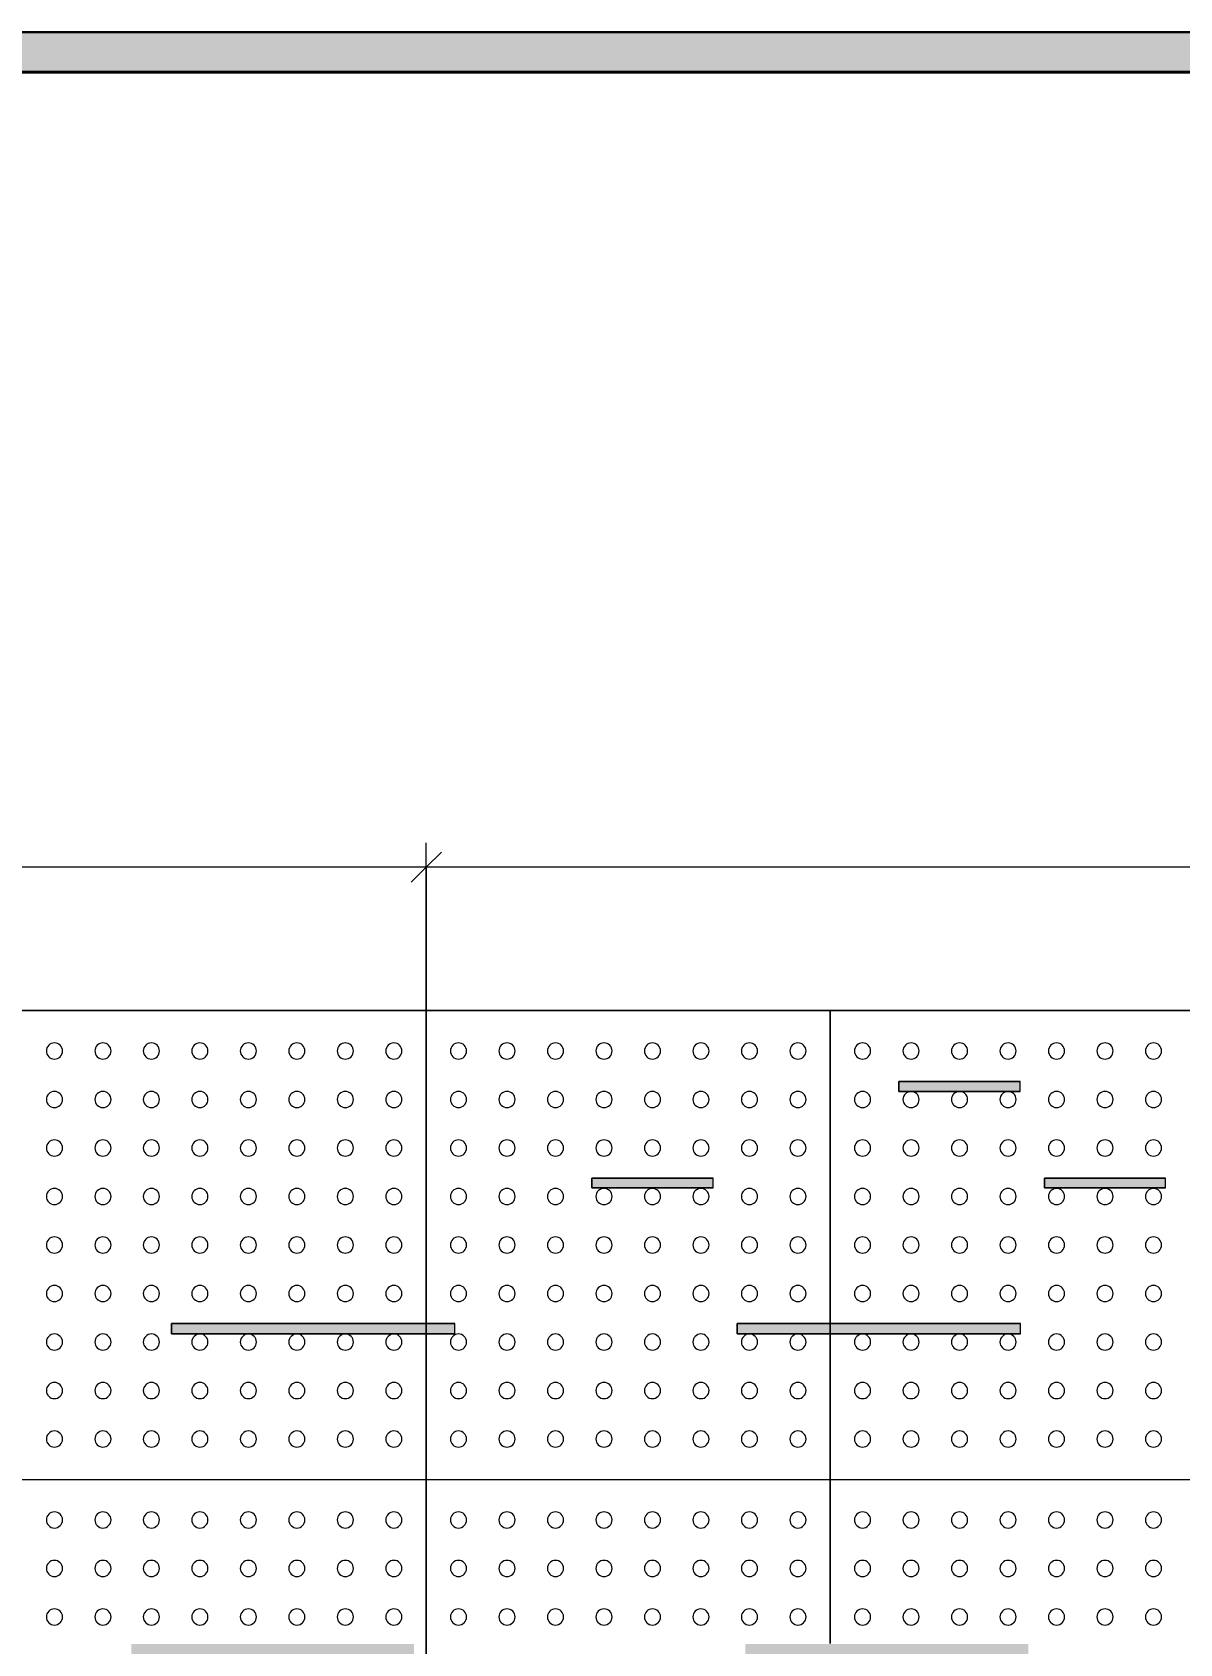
# Model space of a CAD drawing. Header units: millimetres. Extents: x 855 to 103073, y -1987 to 27400.
# Drawn here: x 72516 to 73936, y 1457 to 3450 of the extents above; entities that cross this region are included whole.
import ezdxf

# ---------------------------------------------------------------- set-up
doc = ezdxf.new("R2010")
doc.units = ezdxf.units.MM
doc.layers.add('A-ANNO-DIMS', color=7, linetype='Continuous', lineweight=9)
doc.layers.add('A-ANNO-DIMS-25', color=7, linetype='Continuous', lineweight=9)
for name, color, linetype, lineweight, true_color in [('A-CLNG-1', 7, 'Continuous', 9, 0x787878), ('A-CLNG-FNSH-1', 7, 'Continuous', 30, 0x3c3c3c), ('I-FURN-3', 7, 'Continuous', 9, 0xacacac), ('I-FURN-5', 7, 'Continuous', 9, 0x949494), ('I-FURN-7', 7, 'Continuous', 9, 0x9e9e9e), ('I-FURN-9', 7, 'Continuous', 9, 0xc0c0c0)]:
    doc.layers.add(name, color=color, linetype=linetype, lineweight=lineweight, true_color=true_color)
doc.layers.add('I-FURN-4', color=7, linetype='Continuous', lineweight=9, true_color=0x7f7f7f, transparency=0.7)
doc.styles.add('ISOCPEUR_2', font='isocpeur.ttf', dxfattribs={"width": 0.9, "height": 50})
doc.dimstyles.new('ISO-2_0_0_9К_Средний_округл2', dxfattribs={"dimscale": 304.8, "dimtxt": 49.799059, "dimasz": 0.123031, "dimexe": 0.098425, "dimexo": 0, "dimgap": 0, "dimtad": 1, "dimdec": 0, "dimrnd": 10, "dimzin": 0, "dimdsep": 46, "dimtxsty": 'ISOCPEUR_2', "dimblk1": 'OBLIQUE', "dimblk2": 'OBLIQUE', "dimsah": 1, "dimcen": 0.09, "dimdle": 0.098425, "dimazin": 0, "dimtfac": 1, "dimtdec": 4, "dimtix": 1, "dimtmove": 0, "dimatfit": 3, "dimfxl": 1, "dimtvp": 1, "dimtolj": 1, "dimtzin": 0, "dimarcsym": 2})

# ---------------------------------------------------------------- blocks, each defined once
blk = doc.blocks.new('Бизиборд лего - бизиборд 1_21б-32328682-Развертка 1_02-5')
at = {"layer": 'I-FURN-4'}
h = blk.add_hatch(color=256, dxfattribs=at)
h.paths.add_polyline_path([(-9512.1, 1260.4), (-9447.5, 1260.4), (-9447.5, 1275.9), (-9597.5, 1275.9), (-9597.5, 1260.4), (-9515.4, 1260.4)])
h.paths.add_polyline_path([(-9579.8, 1442.2), (-9497.5, 1442.2), (-9497.5, 1456.7), (-9742.5, 1456.7), (-9742.5, 1442.2), (-9579.8, 1442.2)])
h.paths.add_polyline_path([(-9579.9, 1840.3), (-9507.1, 1840.3), (-9507.1, 1852.8), (-9742.5, 1852.8), (-9742.5, 1840.3), (-9580.4, 1840.3)])
h.paths.add_polyline_path([(-9407.6, 2020.6), (-9327.5, 2020.6), (-9327.5, 2032.8), (-9477.5, 2032.8), (-9477.5, 2020.6), (-9409.6, 2020.6)])
h.paths.add_polyline_path([(-9577.4, 2140), (-9507.5, 2140), (-9507.5, 2152.2), (-9657.5, 2152.2), (-9657.5, 2140), (-9577.5, 2140)])
h = blk.add_hatch(color=256, dxfattribs=at)
h.paths.add_polyline_path([(-9761.7, 981.1), (-9757.5, 981.1), (-9757.5, 996.5), (-10107.5, 996.5), (-10107.5, 981.1), (-9763.4, 981.1)])
h.paths.add_polyline_path([(-10075.4, 1260.4), (-10007.5, 1260.4), (-10007.5, 1275.9), (-10157.5, 1275.9), (-10157.5, 1260.4), (-10075.6, 1260.4)])
h.paths.add_polyline_path([(-9777.5, 1442.2), (-9742.5, 1442.2), (-9742.5, 1456.7), (-9847.5, 1456.7), (-9847.5, 1442.2), (-9777.7, 1442.2)])
h.paths.add_polyline_path([(-9775.6, 1840.3), (-9742.5, 1840.3), (-9742.5, 1852.8), (-9857.5, 1852.8), (-9857.5, 1840.3), (-9777.5, 1840.3)])
h.paths.add_polyline_path([(-10208.2, 1840.3), (-10207.1, 1840.3), (-10207.1, 1852.8), (-10242.5, 1852.8), (-10242.5, 1840.3), (-10209.4, 1840.3)])
h.paths.add_polyline_path([(-9897.6, 2020.6), (-9887.5, 2020.6), (-9887.5, 2032.9), (-10037.5, 2032.9), (-10037.5, 2020.6), (-9899.9, 2020.6)])
h = blk.add_hatch(color=256, dxfattribs=at)
h.paths.add_polyline_path([(-10711.3, 860.2), (-10567.5, 860.2), (-10567.5, 877.8), (-10717.5, 877.8), (-10717.5, 860.2), (-10711.6, 860.2)])
h.paths.add_polyline_path([(-10697.6, 1260.4), (-10567.5, 1260.4), (-10567.5, 1275.9), (-10717.5, 1275.9), (-10717.5, 1260.4), (-10699.9, 1260.4)])
h.paths.add_polyline_path([(-10274.1, 1442.2), (-10257.5, 1442.2), (-10257.5, 1456.7), (-10607.5, 1456.7), (-10607.5, 1442.2), (-10275.4, 1442.2)])
h.paths.add_polyline_path([(-10242.5, 1840.3), (-10242.5, 1852.8), (-10557.5, 1852.8), (-10557.5, 1840.3), (-10256.3, 1840.3)])
at = {"layer": 'I-FURN-3'}
for p, q in [((-10242.5, 2240), (-10742.5, 2240)), ((-9742.5, 2240), (-10242.5, 2240)), ((-9242.5, 2240), (-9742.5, 2240)), ((-9507.5, 2152.2), (-9657.5, 2152.2)), ((-9657.5, 2152.2), (-9657.5, 2140)), ((-9657.5, 2140), (-9507.5, 2140)), ((-9507.5, 2140), (-9507.5, 2152.2)), ((-9887.5, 2032.9), (-10037.5, 2032.9)), ((-10037.5, 2032.9), (-10037.5, 2020.6)), ((-10037.5, 2020.6), (-9887.5, 2020.6)), ((-9887.5, 2020.6), (-9887.5, 2032.9)), ((-9327.5, 2032.8), (-9477.5, 2032.8)), ((-9477.5, 2032.8), (-9477.5, 2020.6)), ((-9477.5, 2020.6), (-9327.5, 2020.6)), ((-9327.5, 2020.6), (-9327.5, 2032.8)), ((-10207.1, 1852.8), (-10557.5, 1852.8)), ((-10557.5, 1852.8), (-10557.5, 1840.3)), ((-10557.5, 1840.3), (-10207.1, 1840.3)), ((-10242.5, 1840.3), (-10242.5, 1852.8)), ((-10242.5, 1840.3), (-10242.5, 1852.8)), ((-10207.1, 1840.3), (-10207.1, 1852.8)), ((-9507.1, 1852.8), (-9857.5, 1852.8)), ((-9857.5, 1852.8), (-9857.5, 1840.3)), ((-9857.5, 1840.3), (-9507.1, 1840.3)), ((-9742.5, 1840.3), (-9742.5, 1852.8)), ((-9742.5, 1840.3), (-9742.5, 1852.8)), ((-9507.1, 1840.3), (-9507.1, 1852.8)), ((-10772.5, 1660), (-10712.5, 1660)), ((-10712.2, 1660), (-10272.8, 1660)), ((-10272.5, 1660), (-10212.5, 1660)), ((-10212.2, 1660), (-9772.8, 1660)), ((-9772.5, 1660), (-9712.5, 1660)), ((-9712.2, 1660), (-9273.8, 1660))]:
    blk.add_line(p, q, dxfattribs=at)
for centre, start, end in [((-10702.5, 2190), 0, 180), ((-10642.5, 2190), 0, 180), ((-10582.5, 2190), 0, 180), ((-10522.5, 2190), 0, 180), ((-10462.5, 2190), 0, 180), ((-10402.5, 2190), 0, 180), ((-10342.5, 2190), 0, 180), ((-10282.5, 2190), 0, 180), ((-10202.5, 2190), 360, 180), ((-10142.5, 2190), 360, 180), ((-10082.5, 2190), 0, 180), ((-10022.5, 2190), 0, 180), ((-9962.5, 2190), 360, 180), ((-9902.5, 2190), 0, 180), ((-9842.5, 2190), 0, 180), ((-9782.5, 2190), 360, 180), ((-9702.5, 2190), 0, 180), ((-9642.5, 2190), 0, 180), ((-9582.5, 2190), 0, 180), ((-9522.5, 2190), 0, 180), ((-9462.5, 2190), 0, 180), ((-9402.5, 2190), 0, 180), ((-9342.5, 2190), 0, 180), ((-10702.5, 2190), 180, 0), ((-10642.5, 2190), 180, 0), ((-10582.5, 2190), 180, 0), ((-10522.5, 2190), 180, 0), ((-10462.5, 2190), 180, 0), ((-10402.5, 2190), 180, 0), ((-10342.5, 2190), 180, 0), ((-10282.5, 2190), 180, 0), ((-10202.5, 2190), 180, 360), ((-10142.5, 2190), 180, 360), ((-10082.5, 2190), 180, 0), ((-10022.5, 2190), 180, 0), ((-9962.5, 2190), 180, 360), ((-9902.5, 2190), 180, 0), ((-9842.5, 2190), 180, 0), ((-9782.5, 2190), 180, 0), ((-9702.5, 2190), 180, 0), ((-9642.5, 2190), 180, 0), ((-9582.5, 2190), 180, 0), ((-9522.5, 2190), 180, 0), ((-9462.5, 2190), 180, 0), ((-9402.5, 2190), 180, 0), ((-9342.5, 2190), 180, 0), ((-10702.5, 2130), 0, 180), ((-10642.5, 2130), 0, 180), ((-10582.5, 2130), 0, 180), ((-10522.5, 2130), 0, 180), ((-10462.5, 2130), 0, 180), ((-10402.5, 2130), 0, 180), ((-10342.5, 2130), 0, 180), ((-10282.5, 2130), 360, 180), ((-10202.5, 2130), 360, 180), ((-10142.5, 2130), 0, 180), ((-10082.5, 2130), 0, 180), ((-10022.5, 2130), 0, 180), ((-9962.5, 2130), 0, 180), ((-9902.5, 2130), 360, 180), ((-9842.5, 2130), 360, 180), ((-9782.5, 2130), 360, 180), ((-9702.5, 2130), 0, 180), ((-9642.5, 2130), 0, 180), ((-9582.5, 2130), 0, 180), ((-9522.5, 2130), 360, 180), ((-9462.5, 2130), 0, 180), ((-9402.5, 2130), 0, 180), ((-9342.5, 2130), 0, 180), ((-10702.5, 2130), 180, 0), ((-10642.5, 2130), 180, 360), ((-10582.5, 2130), 180, 0), ((-10522.5, 2130), 180, 0), ((-10462.5, 2130), 180, 0), ((-10402.5, 2130), 180, 0), ((-10342.5, 2130), 180, 0), ((-10282.5, 2130), 180, 0), ((-10202.5, 2130), 180, 360), ((-10142.5, 2130), 180, 0), ((-10082.5, 2130), 180, 0), ((-10022.5, 2130), 180, 0), ((-9962.5, 2130), 180, 0), ((-9902.5, 2130), 180, 360), ((-9842.5, 2130), 180, 360), ((-9782.5, 2130), 180, 0), ((-9702.5, 2130), 180, 0), ((-9642.5, 2130), 180, 0), ((-9582.5, 2130), 180, 0), ((-9522.5, 2130), 180, 0), ((-9462.5, 2130), 180, 0), ((-9402.5, 2130), 180, 0), ((-9342.5, 2130), 180, 0), ((-10702.5, 2070), 0, 180), ((-10642.5, 2070), 0, 180), ((-10582.5, 2070), 0, 180), ((-10522.5, 2070), 0, 180), ((-10462.5, 2070), 0, 180), ((-10402.5, 2070), 0, 180), ((-10342.5, 2070), 0, 180), ((-10282.5, 2070), 0, 180), ((-10202.5, 2070), 0, 180), ((-10142.5, 2070), 0, 180), ((-10082.5, 2070), 0, 180), ((-10022.5, 2070), 0, 180), ((-9962.5, 2070), 0, 180), ((-9902.5, 2070), 0, 180), ((-9842.5, 2070), 0, 180), ((-9782.5, 2070), 360, 180), ((-9702.5, 2070), 0, 180), ((-9642.5, 2070), 0, 180), ((-9582.5, 2070), 0, 180), ((-9522.5, 2070), 0, 180), ((-9462.5, 2070), 0, 180), ((-9402.5, 2070), 0, 180), ((-9342.5, 2070), 0, 180), ((-10702.5, 2070), 180, 0), ((-10642.5, 2070), 180, 0), ((-10582.5, 2070), 180, 0), ((-10522.5, 2070), 180, 0), ((-10462.5, 2070), 180, 0), ((-10402.5, 2070), 180, 0), ((-10342.5, 2070), 180, 0), ((-10282.5, 2070), 180, 0), ((-10202.5, 2070), 180, 0), ((-10142.5, 2070), 180, 0), ((-10082.5, 2070), 180, 0), ((-10022.5, 2070), 180, 0), ((-9962.5, 2070), 180, 0), ((-9902.5, 2070), 180, 0), ((-9842.5, 2070), 180, 0), ((-9782.5, 2070), 180, 360), ((-9702.5, 2070), 180, 0), ((-9642.5, 2070), 180, 0), ((-9582.5, 2070), 180, 0), ((-9522.5, 2070), 180, 0), ((-9462.5, 2070), 180, 0), ((-9402.5, 2070), 180, 0), ((-9342.5, 2070), 180, 0), ((-10702.5, 2010), 0, 180), ((-10642.5, 2010), 0, 180), ((-10582.5, 2010), 0, 180), ((-10522.5, 2010), 0, 180), ((-10462.5, 2010), 0, 180), ((-10402.5, 2010), 0, 180), ((-10342.5, 2010), 0, 180), ((-10282.5, 2010), 0, 180), ((-10202.5, 2010), 360, 180), ((-10142.5, 2010), 0, 180), ((-10082.5, 2010), 360, 180), ((-10022.5, 2010), 0, 180), ((-9962.5, 2010), 0, 180), ((-9902.5, 2010), 360, 180), ((-9842.5, 2010), 0, 180), ((-9782.5, 2010), 0, 180), ((-9702.5, 2010), 0, 180), ((-9642.5, 2010), 0, 180), ((-9582.5, 2010), 0, 180), ((-9522.5, 2010), 0, 180), ((-9462.5, 2010), 0, 180), ((-9402.5, 2010), 0, 180), ((-9342.5, 2010), 0, 180), ((-10702.5, 2010), 180, 0), ((-10642.5, 2010), 180, 0), ((-10582.5, 2010), 180, 0), ((-10522.5, 2010), 180, 0), ((-10462.5, 2010), 180, 0), ((-10402.5, 2010), 180, 0), ((-10342.5, 2010), 180, 0), ((-10282.5, 2010), 180, 0), ((-10202.5, 2010), 180, 360), ((-10142.5, 2010), 180, 0), ((-10082.5, 2010), 180, 360), ((-10022.5, 2010), 180, 0), ((-9962.5, 2010), 180, 0), ((-9902.5, 2010), 180, 360), ((-9842.5, 2010), 180, 0), ((-9782.5, 2010), 180, 0), ((-9702.5, 2010), 180, 0), ((-9642.5, 2010), 180, 0), ((-9582.5, 2010), 180, 0), ((-9522.5, 2010), 180, 0), ((-9462.5, 2010), 180, 0), ((-9402.5, 2010), 180, 0), ((-9342.5, 2010), 180, 0), ((-10702.5, 1950), 0, 180), ((-10642.5, 1950), 0, 180), ((-10582.5, 1950), 0, 180), ((-10522.5, 1950), 0, 180), ((-10462.5, 1950), 0, 180), ((-10402.5, 1950), 0, 180), ((-10342.5, 1950), 0, 180), ((-10282.5, 1950), 0, 180), ((-10202.5, 1950), 360, 180), ((-10142.5, 1950), 360, 180), ((-10082.5, 1950), 0, 180), ((-10022.5, 1950), 360, 180), ((-9962.5, 1950), 0, 180), ((-9902.5, 1950), 0, 180), ((-9842.5, 1950), 360, 180), ((-9782.5, 1950), 0, 180), ((-9702.5, 1950), 0, 180), ((-9642.5, 1950), 0, 180), ((-9582.5, 1950), 0, 180), ((-9522.5, 1950), 0, 180), ((-9462.5, 1950), 0, 180), ((-9402.5, 1950), 0, 180), ((-9342.5, 1950), 0, 180), ((-10702.5, 1950), 180, 0), ((-10642.5, 1950), 180, 0), ((-10582.5, 1950), 180, 0), ((-10522.5, 1950), 180, 0), ((-10462.5, 1950), 180, 0), ((-10402.5, 1950), 180, 0), ((-10342.5, 1950), 180, 0), ((-10282.5, 1950), 180, 0), ((-10202.5, 1950), 180, 360), ((-10142.5, 1950), 180, 360), ((-10082.5, 1950), 180, 0), ((-10022.5, 1950), 180, 360), ((-9962.5, 1950), 180, 0), ((-9902.5, 1950), 180, 0), ((-9842.5, 1950), 180, 0), ((-9782.5, 1950), 180, 0), ((-9702.5, 1950), 180, 0), ((-9642.5, 1950), 180, 0), ((-9582.5, 1950), 180, 0), ((-9522.5, 1950), 180, 0), ((-9462.5, 1950), 180, 0), ((-9402.5, 1950), 180, 0), ((-9342.5, 1950), 180, 0), ((-10702.5, 1890), 0, 180), ((-10642.5, 1890), 0, 180), ((-10582.5, 1890), 0, 180), ((-10522.5, 1890), 0, 180), ((-10462.5, 1890), 0, 180), ((-10402.5, 1890), 0, 180), ((-10342.5, 1890), 0, 180), ((-10282.5, 1890), 0, 180), ((-10202.5, 1890), 0, 180), ((-10142.5, 1890), 360, 180), ((-10082.5, 1890), 360, 180), ((-10022.5, 1890), 360, 180), ((-9962.5, 1890), 360, 180), ((-9902.5, 1890), 360, 180), ((-9842.5, 1890), 360, 180), ((-9782.5, 1890), 360, 180), ((-9702.5, 1890), 0, 180), ((-9642.5, 1890), 0, 180), ((-9582.5, 1890), 0, 180), ((-9522.5, 1890), 0, 180), ((-9462.5, 1890), 0, 180), ((-9402.5, 1890), 0, 180), ((-9342.5, 1890), 0, 180), ((-10702.5, 1890), 180, 0), ((-10642.5, 1890), 180, 0), ((-10582.5, 1890), 180, 0), ((-10522.5, 1890), 180, 0), ((-10462.5, 1890), 180, 0), ((-10402.5, 1890), 180, 0), ((-10342.5, 1890), 180, 0), ((-10282.5, 1890), 180, 0), ((-10202.5, 1890), 180, 0), ((-10142.5, 1890), 180, 360), ((-10082.5, 1890), 180, 360), ((-10022.5, 1890), 180, 0), ((-9962.5, 1890), 180, 360), ((-9902.5, 1890), 180, 360), ((-9842.5, 1890), 180, 0), ((-9782.5, 1890), 180, 360), ((-9702.5, 1890), 180, 0), ((-9642.5, 1890), 180, 0), ((-9582.5, 1890), 180, 0), ((-9522.5, 1890), 180, 0), ((-9462.5, 1890), 180, 0), ((-9402.5, 1890), 180, 0), ((-9342.5, 1890), 180, 0), ((-10702.5, 1830), 0, 180), ((-10642.5, 1830), 0, 180), ((-10582.5, 1830), 0, 180), ((-10522.5, 1830), 0, 180), ((-10462.5, 1830), 0, 180), ((-10402.5, 1830), 0, 180), ((-10342.5, 1830), 0, 180), ((-10282.5, 1830), 0, 180), ((-10202.5, 1830), 0, 180), ((-10142.5, 1830), 0, 180), ((-10082.5, 1830), 360, 180), ((-10022.5, 1830), 360, 180), ((-9962.5, 1830), 360, 180), ((-9902.5, 1830), 360, 180), ((-9842.5, 1830), 0, 180), ((-9782.5, 1830), 360, 180), ((-9702.5, 1830), 0, 180), ((-9642.5, 1830), 0, 180), ((-9582.5, 1830), 0, 180), ((-9522.5, 1830), 0, 180), ((-9462.5, 1830), 0, 180), ((-9402.5, 1830), 0, 180), ((-9342.5, 1830), 0, 180), ((-10702.5, 1830), 180, 0), ((-10642.5, 1830), 180, 0), ((-10582.5, 1830), 180, 0), ((-10522.5, 1830), 180, 0), ((-10462.5, 1830), 180, 0), ((-10402.5, 1830), 180, 0), ((-10342.5, 1830), 180, 0), ((-10282.5, 1830), 180, 0), ((-10202.5, 1830), 180, 0), ((-10142.5, 1830), 180, 0), ((-10082.5, 1830), 180, 360), ((-10022.5, 1830), 180, 0), ((-9962.5, 1830), 180, 360), ((-9902.5, 1830), 180, 360), ((-9842.5, 1830), 180, 0), ((-9782.5, 1830), 180, 360), ((-9702.5, 1830), 180, 0), ((-9642.5, 1830), 180, 0), ((-9582.5, 1830), 180, 0), ((-9522.5, 1830), 180, 0), ((-9462.5, 1830), 180, 0), ((-9402.5, 1830), 180, 0), ((-9342.5, 1830), 180, 0), ((-10702.5, 1770), 0, 180), ((-10642.5, 1770), 0, 180), ((-10582.5, 1770), 0, 180), ((-10522.5, 1770), 0, 180), ((-10462.5, 1770), 0, 180), ((-10402.5, 1770), 0, 180), ((-10342.5, 1770), 0, 180), ((-10282.5, 1770), 0, 180), ((-10202.5, 1770), 360, 180), ((-10142.5, 1770), 0, 180), ((-10082.5, 1770), 0, 180), ((-10022.5, 1770), 360, 180), ((-9962.5, 1770), 360, 180), ((-9902.5, 1770), 360, 180), ((-9842.5, 1770), 0, 180), ((-9782.5, 1770), 0, 180), ((-9702.5, 1770), 0, 180), ((-9642.5, 1770), 0, 180), ((-9582.5, 1770), 0, 180), ((-9522.5, 1770), 0, 180), ((-9462.5, 1770), 0, 180), ((-9402.5, 1770), 0, 180), ((-9342.5, 1770), 0, 180), ((-10702.5, 1770), 180, 0), ((-10642.5, 1770), 180, 0), ((-10582.5, 1770), 180, 0), ((-10522.5, 1770), 180, 0), ((-10462.5, 1770), 180, 0), ((-10402.5, 1770), 180, 0), ((-10342.5, 1770), 180, 0), ((-10282.5, 1770), 180, 0), ((-10202.5, 1770), 180, 0), ((-10142.5, 1770), 180, 0), ((-10082.5, 1770), 180, 0), ((-10022.5, 1770), 180, 360), ((-9962.5, 1770), 180, 360), ((-9902.5, 1770), 180, 360), ((-9842.5, 1770), 180, 0), ((-9782.5, 1770), 180, 0), ((-9702.5, 1770), 180, 0), ((-9642.5, 1770), 180, 0), ((-9582.5, 1770), 180, 0), ((-9522.5, 1770), 180, 0), ((-9462.5, 1770), 180, 0), ((-9402.5, 1770), 180, 0), ((-9342.5, 1770), 180, 0), ((-10702.5, 1710), 0, 180), ((-10642.5, 1710), 0, 180), ((-10582.5, 1710), 0, 180), ((-10522.5, 1710), 0, 180), ((-10462.5, 1710), 0, 180), ((-10402.5, 1710), 0, 180), ((-10342.5, 1710), 0, 180), ((-10282.5, 1710), 0, 180), ((-10202.5, 1710), 0, 180), ((-10142.5, 1710), 0, 180), ((-10082.5, 1710), 0, 180), ((-10022.5, 1710), 0, 180), ((-9962.5, 1710), 0, 180), ((-9902.5, 1710), 0, 180), ((-9842.5, 1710), 0, 180), ((-9782.5, 1710), 0, 180), ((-9702.5, 1710), 0, 180), ((-9642.5, 1710), 0, 180), ((-9582.5, 1710), 0, 180), ((-9522.5, 1710), 0, 180), ((-9462.5, 1710), 0, 180), ((-9402.5, 1710), 0, 180), ((-9342.5, 1710), 0, 180), ((-10702.5, 1710), 180, 0), ((-10642.5, 1710), 180, 0), ((-10582.5, 1710), 180, 0), ((-10522.5, 1710), 180, 0), ((-10462.5, 1710), 180, 0), ((-10402.5, 1710), 180, 0), ((-10342.5, 1710), 180, 0), ((-10282.5, 1710), 180, 0), ((-10202.5, 1710), 180, 0), ((-10142.5, 1710), 180, 0), ((-10082.5, 1710), 180, 0), ((-10022.5, 1710), 180, 0), ((-9962.5, 1710), 180, 0), ((-9902.5, 1710), 180, 0), ((-9842.5, 1710), 180, 0), ((-9782.5, 1710), 180, 0), ((-9702.5, 1710), 180, 0), ((-9642.5, 1710), 180, 0), ((-9582.5, 1710), 180, 0), ((-9522.5, 1710), 180, 0), ((-9462.5, 1710), 180, 0), ((-9402.5, 1710), 180, 0), ((-9342.5, 1710), 180, 0), ((-10702.5, 1610), 0, 180), ((-10642.5, 1610), 0, 180), ((-10582.5, 1610), 0, 180), ((-10522.5, 1610), 0, 180), ((-10462.5, 1610), 0, 180), ((-10402.5, 1610), 0, 180), ((-10342.5, 1610), 0, 180), ((-10282.5, 1610), 0, 180), ((-10202.5, 1610), 0, 180), ((-10142.5, 1610), 0, 180), ((-10082.5, 1610), 0, 180), ((-10022.5, 1610), 0, 180), ((-9962.5, 1610), 0, 180), ((-9902.5, 1610), 0, 180), ((-9842.5, 1610), 0, 180), ((-9782.5, 1610), 0, 180), ((-9702.5, 1610), 0, 180), ((-9642.5, 1610), 0, 180), ((-9582.5, 1610), 0, 180), ((-9522.5, 1610), 0, 180), ((-9462.5, 1610), 0, 180), ((-9402.5, 1610), 0, 180), ((-9342.5, 1610), 0, 180), ((-10702.5, 1610), 180, 0), ((-10642.5, 1610), 180, 0), ((-10582.5, 1610), 180, 0), ((-10522.5, 1610), 180, 0), ((-10462.5, 1610), 180, 0), ((-10402.5, 1610), 180, 0), ((-10342.5, 1610), 180, 0), ((-10282.5, 1610), 180, 0), ((-10202.5, 1610), 180, 360), ((-10142.5, 1610), 180, 0), ((-10082.5, 1610), 180, 0), ((-10022.5, 1610), 180, 0), ((-9962.5, 1610), 180, 0), ((-9902.5, 1610), 180, 0), ((-9842.5, 1610), 180, 0), ((-9782.5, 1610), 180, 0), ((-9702.5, 1610), 180, 0), ((-9642.5, 1610), 180, 0), ((-9582.5, 1610), 180, 0), ((-9522.5, 1610), 180, 0), ((-9462.5, 1610), 180, 0), ((-9402.5, 1610), 180, 0), ((-9342.5, 1610), 180, 0), ((-10702.5, 1550), 0, 180), ((-10642.5, 1550), 0, 180), ((-10582.5, 1550), 0, 180), ((-10522.5, 1550), 0, 180), ((-10462.5, 1550), 0, 180), ((-10402.5, 1550), 0, 180), ((-10342.5, 1550), 0, 180), ((-10282.5, 1550), 0, 180), ((-10202.5, 1550), 0, 180), ((-10142.5, 1550), 0, 180), ((-10082.5, 1550), 0, 180), ((-10022.5, 1550), 0, 180), ((-9962.5, 1550), 0, 180), ((-9902.5, 1550), 0, 180), ((-9842.5, 1550), 0, 180), ((-9782.5, 1550), 0, 180), ((-9702.5, 1550), 0, 180), ((-9642.5, 1550), 0, 180), ((-9582.5, 1550), 0, 180), ((-9522.5, 1550), 0, 180), ((-9462.5, 1550), 0, 180), ((-9402.5, 1550), 0, 180), ((-9342.5, 1550), 0, 180), ((-10702.5, 1550), 180, 0), ((-10642.5, 1550), 180, 0), ((-10582.5, 1550), 180, 0), ((-10522.5, 1550), 180, 0), ((-10462.5, 1550), 180, 0), ((-10402.5, 1550), 180, 0), ((-10342.5, 1550), 180, 0), ((-10282.5, 1550), 180, 0), ((-10202.5, 1550), 180, 0), ((-10142.5, 1550), 180, 0), ((-10082.5, 1550), 180, 0), ((-10022.5, 1550), 180, 0), ((-9962.5, 1550), 180, 0), ((-9902.5, 1550), 180, 0), ((-9842.5, 1550), 180, 0), ((-9782.5, 1550), 180, 0), ((-9702.5, 1550), 180, 0), ((-9642.5, 1550), 180, 0), ((-9582.5, 1550), 180, 0), ((-9522.5, 1550), 180, 0), ((-9462.5, 1550), 180, 0), ((-9402.5, 1550), 180, 0), ((-9342.5, 1550), 180, 0), ((-10702.5, 1490), 0, 180), ((-10642.5, 1490), 0, 180), ((-10582.5, 1490), 0, 180), ((-10522.5, 1490), 0, 180), ((-10462.5, 1490), 0, 180), ((-10402.5, 1490), 0, 180), ((-10342.5, 1490), 0, 180), ((-10282.5, 1490), 360, 180), ((-10202.5, 1490), 0, 180), ((-10142.5, 1490), 360, 180), ((-10082.5, 1490), 0, 180), ((-10022.5, 1490), 0, 180), ((-9962.5, 1490), 0, 180), ((-9902.5, 1490), 0, 180), ((-9842.5, 1490), 0, 180), ((-9782.5, 1490), 0, 180), ((-9702.5, 1490), 0, 180), ((-9642.5, 1490), 0, 180), ((-9582.5, 1490), 360, 180), ((-9522.5, 1490), 0, 180), ((-9462.5, 1490), 0, 180), ((-9402.5, 1490), 360, 180), ((-9342.5, 1490), 0, 180), ((-10702.5, 1490), 180, 0), ((-10642.5, 1490), 180, 0), ((-10582.5, 1490), 180, 0), ((-10522.5, 1490), 180, 0), ((-10462.5, 1490), 180, 0), ((-10402.5, 1490), 180, 0), ((-10342.5, 1490), 180, 0), ((-10282.5, 1490), 180, 0), ((-10202.5, 1490), 180, 0), ((-10142.5, 1490), 180, 0), ((-10082.5, 1490), 180, 0), ((-10022.5, 1490), 180, 0), ((-9962.5, 1490), 180, 0), ((-9902.5, 1490), 180, 0), ((-9842.5, 1490), 180, 0), ((-9782.5, 1490), 180, 0), ((-9702.5, 1490), 180, 0), ((-9642.5, 1490), 180, 0), ((-9582.5, 1490), 180, 0), ((-9522.5, 1490), 180, 0), ((-9462.5, 1490), 180, 0), ((-9402.5, 1490), 180, 0), ((-9342.5, 1490), 180, 0)]:
    blk.add_arc(centre, 10, start, end, dxfattribs=at)
at = {"layer": 'I-FURN-5'}
for p, q in [((-10242.5, 1852.8), (-10242.5, 1840.3)), ((-10242.5, 1840.3), (-10242.5, 1852.8)), ((-9742.5, 1852.8), (-9742.5, 1840.3)), ((-9742.5, 1840.3), (-9742.5, 1852.8))]:
    blk.add_line(p, q, dxfattribs=at)
at = {"layer": 'I-FURN-7'}
for p, q in [((-10242.5, 2240), (-10242.5, 1852.8)), ((-10242.5, 1852.8), (-10242.5, 2240)), ((-9742.5, 2240), (-9742.5, 1852.8)), ((-9742.5, 1852.8), (-9742.5, 2240)), ((-10242.5, 1840.3), (-10242.5, 500)), ((-10242.5, 500), (-10242.5, 1840.3)), ((-9742.5, 1840.3), (-9742.5, 1457)), ((-9742.5, 1457), (-9742.5, 1840.3))]:
    blk.add_line(p, q, dxfattribs=at)
at = {"layer": 'I-FURN-9'}
for p, q in [((-10742.5, 2240), (-10242.5, 2240)), ((-10242.5, 2240), (-9742.5, 2240)), ((-10242.5, 1852.8), (-10242.5, 2240)), ((-10242.5, 1852.8), (-10242.5, 2240)), ((-9742.5, 2240), (-9242.5, 2240)), ((-9742.5, 1852.8), (-9742.5, 2240)), ((-9742.5, 1852.8), (-9742.5, 2240)), ((-9657.5, 2152.2), (-9507.5, 2152.2)), ((-9657.5, 2140), (-9657.5, 2152.2)), ((-9507.5, 2140), (-9657.5, 2140)), ((-9507.5, 2140), (-9507.5, 2152.2)), ((-10037.5, 2032.9), (-9887.5, 2032.9)), ((-10037.5, 2020.6), (-10037.5, 2032.9)), ((-9887.5, 2020.6), (-10037.5, 2020.6)), ((-9887.5, 2020.6), (-9887.5, 2032.9)), ((-9477.5, 2032.8), (-9327.5, 2032.8)), ((-9477.5, 2020.6), (-9477.5, 2032.8)), ((-9327.5, 2020.6), (-9477.5, 2020.6)), ((-9327.5, 2020.6), (-9327.5, 2032.8)), ((-10557.5, 1852.8), (-10207.1, 1852.8)), ((-10557.5, 1840.3), (-10557.5, 1852.8)), ((-10207.1, 1840.3), (-10557.5, 1840.3)), ((-10242.5, 500), (-10242.5, 1840.3)), ((-10242.5, 500), (-10242.5, 1840.3)), ((-10207.1, 1840.3), (-10207.1, 1852.8)), ((-9857.5, 1852.8), (-9507.1, 1852.8)), ((-9857.5, 1840.3), (-9857.5, 1852.8)), ((-9507.1, 1840.3), (-9857.5, 1840.3)), ((-9742.5, 1457), (-9742.5, 1840.3)), ((-9742.5, 1457), (-9742.5, 1840.3)), ((-9507.1, 1840.3), (-9507.1, 1852.8))]:
    blk.add_line(p, q, dxfattribs=at)
for centre, start, end in [((-10702.5, 2190), 0, 180), ((-10642.5, 2190), 0, 180), ((-10582.5, 2190), 360, 180), ((-10522.5, 2190), 0, 180), ((-10462.5, 2190), 0, 180), ((-10402.5, 2190), 0, 180), ((-10342.5, 2190), 0, 180), ((-10282.5, 2190), 0, 180), ((-10202.5, 2190), 360, 180), ((-10142.5, 2190), 0, 180), ((-10082.5, 2190), 0, 180), ((-10022.5, 2190), 0, 180), ((-9962.5, 2190), 0, 180), ((-9902.5, 2190), 0, 180), ((-9842.5, 2190), 0, 180), ((-9782.5, 2190), 0, 180), ((-9702.5, 2190), 0, 180), ((-9642.5, 2190), 0, 180), ((-9582.5, 2190), 0, 180), ((-9522.5, 2190), 0, 180), ((-9462.5, 2190), 0, 180), ((-9402.5, 2190), 0, 180), ((-9342.5, 2190), 0, 180), ((-10702.5, 2190), 180, 0), ((-10642.5, 2190), 180, 0), ((-10582.5, 2190), 180, 0), ((-10522.5, 2190), 180, 0), ((-10462.5, 2190), 180, 0), ((-10402.5, 2190), 180, 0), ((-10342.5, 2190), 180, 0), ((-10282.5, 2190), 180, 0), ((-10202.5, 2190), 180, 360), ((-10142.5, 2190), 180, 360), ((-10082.5, 2190), 180, 0), ((-10022.5, 2190), 180, 0), ((-9962.5, 2190), 180, 360), ((-9902.5, 2190), 180, 0), ((-9842.5, 2190), 180, 0), ((-9782.5, 2190), 180, 0), ((-9702.5, 2190), 180, 0), ((-9642.5, 2190), 180, 0), ((-9582.5, 2190), 180, 0), ((-9522.5, 2190), 180, 0), ((-9462.5, 2190), 180, 0), ((-9402.5, 2190), 180, 0), ((-9342.5, 2190), 180, 0), ((-10702.5, 2130), 0, 180), ((-10642.5, 2130), 0, 180), ((-10582.5, 2130), 0, 180), ((-10522.5, 2130), 0, 180), ((-10462.5, 2130), 360, 180), ((-10402.5, 2130), 0, 180), ((-10342.5, 2130), 0, 180), ((-10282.5, 2130), 0, 180), ((-10202.5, 2130), 360, 180), ((-10142.5, 2130), 0, 180), ((-10082.5, 2130), 0, 180), ((-10022.5, 2130), 0, 180), ((-9962.5, 2130), 0, 180), ((-9902.5, 2130), 360, 180), ((-9842.5, 2130), 360, 180), ((-9782.5, 2130), 0, 180), ((-9702.5, 2130), 0, 180), ((-9642.5, 2130), 0, 180), ((-9582.5, 2130), 0, 180), ((-9522.5, 2130), 0, 180), ((-9462.5, 2130), 0, 180), ((-9402.5, 2130), 0, 180), ((-9342.5, 2130), 0, 180), ((-10702.5, 2130), 180, 0), ((-10642.5, 2130), 180, 0), ((-10582.5, 2130), 180, 0), ((-10522.5, 2130), 180, 0), ((-10462.5, 2130), 180, 0), ((-10402.5, 2130), 180, 0), ((-10342.5, 2130), 180, 0), ((-10282.5, 2130), 180, 0), ((-10202.5, 2130), 180, 360), ((-10142.5, 2130), 180, 0), ((-10082.5, 2130), 180, 0), ((-10022.5, 2130), 180, 0), ((-9962.5, 2130), 180, 360), ((-9902.5, 2130), 180, 360), ((-9842.5, 2130), 180, 360), ((-9782.5, 2130), 180, 0), ((-9702.5, 2130), 180, 0), ((-9642.5, 2130), 180, 0), ((-9582.5, 2130), 180, 0), ((-9522.5, 2130), 180, 0), ((-9462.5, 2130), 180, 0), ((-9402.5, 2130), 180, 0), ((-9342.5, 2130), 180, 0), ((-10702.5, 2070), 0, 180), ((-10642.5, 2070), 0, 180), ((-10582.5, 2070), 0, 180), ((-10522.5, 2070), 0, 180), ((-10462.5, 2070), 360, 180), ((-10402.5, 2070), 360, 180), ((-10342.5, 2070), 0, 180), ((-10282.5, 2070), 0, 180), ((-10202.5, 2070), 0, 180), ((-10142.5, 2070), 0, 180), ((-10082.5, 2070), 0, 180), ((-10022.5, 2070), 0, 180), ((-9962.5, 2070), 0, 180), ((-9902.5, 2070), 0, 180), ((-9842.5, 2070), 0, 180), ((-9782.5, 2070), 360, 180), ((-9702.5, 2070), 0, 180), ((-9642.5, 2070), 0, 180), ((-9582.5, 2070), 0, 180), ((-9522.5, 2070), 0, 180), ((-9462.5, 2070), 0, 180), ((-9402.5, 2070), 0, 180), ((-9342.5, 2070), 0, 180), ((-10702.5, 2070), 180, 0), ((-10642.5, 2070), 180, 0), ((-10582.5, 2070), 180, 0), ((-10522.5, 2070), 180, 0), ((-10462.5, 2070), 180, 0), ((-10402.5, 2070), 180, 0), ((-10342.5, 2070), 180, 0), ((-10282.5, 2070), 180, 0), ((-10202.5, 2070), 180, 0), ((-10142.5, 2070), 180, 0), ((-10082.5, 2070), 180, 0), ((-10022.5, 2070), 180, 0), ((-9962.5, 2070), 180, 0), ((-9902.5, 2070), 180, 0), ((-9842.5, 2070), 180, 0), ((-9782.5, 2070), 180, 360), ((-9702.5, 2070), 180, 0), ((-9642.5, 2070), 180, 0), ((-9582.5, 2070), 180, 0), ((-9522.5, 2070), 180, 0), ((-9462.5, 2070), 180, 0), ((-9402.5, 2070), 180, 0), ((-9342.5, 2070), 180, 0), ((-10702.5, 2010), 360, 180), ((-10642.5, 2010), 0, 180), ((-10582.5, 2010), 0, 180), ((-10522.5, 2010), 0, 180), ((-10462.5, 2010), 0, 180), ((-10402.5, 2010), 0, 180), ((-10342.5, 2010), 0, 180), ((-10282.5, 2010), 0, 180), ((-10202.5, 2010), 360, 180), ((-10142.5, 2010), 0, 180), ((-10082.5, 2010), 360, 180), ((-10022.5, 2010), 0, 180), ((-9962.5, 2010), 0, 180), ((-9902.5, 2010), 360, 180), ((-9842.5, 2010), 0, 180), ((-9782.5, 2010), 0, 180), ((-9702.5, 2010), 0, 180), ((-9642.5, 2010), 0, 180), ((-9582.5, 2010), 0, 180), ((-9522.5, 2010), 0, 180), ((-9462.5, 2010), 0, 180), ((-9402.5, 2010), 0, 180), ((-9342.5, 2010), 0, 180), ((-10702.5, 2010), 180, 0), ((-10642.5, 2010), 180, 0), ((-10582.5, 2010), 180, 0), ((-10522.5, 2010), 180, 0), ((-10462.5, 2010), 180, 0), ((-10402.5, 2010), 180, 0), ((-10342.5, 2010), 180, 0), ((-10282.5, 2010), 180, 0), ((-10202.5, 2010), 180, 360), ((-10142.5, 2010), 180, 0), ((-10082.5, 2010), 180, 360), ((-10022.5, 2010), 180, 0), ((-9962.5, 2010), 180, 0), ((-9902.5, 2010), 180, 360), ((-9842.5, 2010), 180, 0), ((-9782.5, 2010), 180, 0), ((-9702.5, 2010), 180, 0), ((-9642.5, 2010), 180, 0), ((-9582.5, 2010), 180, 0), ((-9522.5, 2010), 180, 0), ((-9462.5, 2010), 180, 0), ((-9402.5, 2010), 180, 0), ((-9342.5, 2010), 180, 0), ((-10702.5, 1950), 360, 180), ((-10642.5, 1950), 0, 180), ((-10582.5, 1950), 0, 180), ((-10522.5, 1950), 0, 180), ((-10462.5, 1950), 0, 180), ((-10402.5, 1950), 0, 180), ((-10342.5, 1950), 0, 180), ((-10282.5, 1950), 0, 180), ((-10202.5, 1950), 0, 180), ((-10142.5, 1950), 360, 180), ((-10082.5, 1950), 0, 180), ((-10022.5, 1950), 0, 180), ((-9962.5, 1950), 0, 180), ((-9902.5, 1950), 0, 180), ((-9842.5, 1950), 360, 180), ((-9782.5, 1950), 0, 180), ((-9702.5, 1950), 0, 180), ((-9642.5, 1950), 0, 180), ((-9582.5, 1950), 0, 180), ((-9522.5, 1950), 0, 180), ((-9462.5, 1950), 0, 180), ((-9402.5, 1950), 0, 180), ((-9342.5, 1950), 0, 180), ((-10702.5, 1950), 180, 0), ((-10642.5, 1950), 180, 0), ((-10582.5, 1950), 180, 0), ((-10522.5, 1950), 180, 0), ((-10462.5, 1950), 180, 0), ((-10402.5, 1950), 180, 0), ((-10342.5, 1950), 180, 0), ((-10282.5, 1950), 180, 0), ((-10202.5, 1950), 180, 360), ((-10142.5, 1950), 180, 360), ((-10082.5, 1950), 180, 0), ((-10022.5, 1950), 180, 360), ((-9962.5, 1950), 180, 0), ((-9902.5, 1950), 180, 0), ((-9842.5, 1950), 180, 360), ((-9782.5, 1950), 180, 0), ((-9702.5, 1950), 180, 0), ((-9642.5, 1950), 180, 0), ((-9582.5, 1950), 180, 0), ((-9522.5, 1950), 180, 0), ((-9462.5, 1950), 180, 0), ((-9402.5, 1950), 180, 0), ((-9342.5, 1950), 180, 0), ((-10702.5, 1890), 0, 180), ((-10642.5, 1890), 0, 180), ((-10582.5, 1890), 0, 180), ((-10522.5, 1890), 0, 180), ((-10462.5, 1890), 0, 180), ((-10402.5, 1890), 0, 180), ((-10342.5, 1890), 0, 180), ((-10282.5, 1890), 0, 180), ((-10202.5, 1890), 0, 180), ((-10142.5, 1890), 360, 180), ((-10082.5, 1890), 360, 180), ((-10022.5, 1890), 360, 180), ((-9962.5, 1890), 360, 180), ((-9902.5, 1890), 360, 180), ((-9842.5, 1890), 360, 180), ((-9782.5, 1890), 360, 180), ((-9702.5, 1890), 0, 180), ((-9642.5, 1890), 0, 180), ((-9582.5, 1890), 0, 180), ((-9522.5, 1890), 0, 180), ((-9462.5, 1890), 0, 180), ((-9402.5, 1890), 0, 180), ((-9342.5, 1890), 0, 180), ((-10702.5, 1890), 180, 0), ((-10642.5, 1890), 180, 0), ((-10582.5, 1890), 180, 0), ((-10522.5, 1890), 180, 0), ((-10462.5, 1890), 180, 0), ((-10402.5, 1890), 180, 0), ((-10342.5, 1890), 180, 0), ((-10282.5, 1890), 180, 0), ((-10202.5, 1890), 180, 0), ((-10142.5, 1890), 180, 360), ((-10082.5, 1890), 180, 360), ((-10022.5, 1890), 180, 360), ((-9962.5, 1890), 180, 360), ((-9902.5, 1890), 180, 360), ((-9842.5, 1890), 180, 360), ((-9782.5, 1890), 180, 360), ((-9702.5, 1890), 180, 0), ((-9642.5, 1890), 180, 0), ((-9582.5, 1890), 180, 0), ((-9522.5, 1890), 180, 0), ((-9462.5, 1890), 180, 0), ((-9402.5, 1890), 180, 0), ((-9342.5, 1890), 180, 0), ((-10702.5, 1830), 0, 180), ((-10642.5, 1830), 0, 180), ((-10582.5, 1830), 0, 180), ((-10522.5, 1830), 0, 180), ((-10462.5, 1830), 0, 180), ((-10402.5, 1830), 0, 180), ((-10342.5, 1830), 0, 180), ((-10282.5, 1830), 0, 180), ((-10202.5, 1830), 0, 180), ((-10142.5, 1830), 0, 180), ((-10082.5, 1830), 360, 180), ((-10022.5, 1830), 360, 180), ((-9962.5, 1830), 360, 180), ((-9902.5, 1830), 360, 180), ((-9842.5, 1830), 0, 180), ((-9782.5, 1830), 360, 180), ((-9702.5, 1830), 0, 180), ((-9642.5, 1830), 0, 180), ((-9582.5, 1830), 0, 180), ((-9522.5, 1830), 0, 180), ((-9462.5, 1830), 0, 180), ((-9402.5, 1830), 0, 180), ((-9342.5, 1830), 0, 180), ((-10702.5, 1830), 180, 0), ((-10642.5, 1830), 180, 0), ((-10582.5, 1830), 180, 0), ((-10522.5, 1830), 180, 0), ((-10462.5, 1830), 180, 0), ((-10402.5, 1830), 180, 0), ((-10342.5, 1830), 180, 0), ((-10282.5, 1830), 180, 0), ((-10202.5, 1830), 180, 0), ((-10142.5, 1830), 180, 0), ((-10082.5, 1830), 180, 360), ((-10022.5, 1830), 180, 360), ((-9962.5, 1830), 180, 360), ((-9902.5, 1830), 180, 360), ((-9842.5, 1830), 180, 0), ((-9782.5, 1830), 180, 360), ((-9702.5, 1830), 180, 0), ((-9642.5, 1830), 180, 0), ((-9582.5, 1830), 180, 0), ((-9522.5, 1830), 180, 0), ((-9462.5, 1830), 180, 0), ((-9402.5, 1830), 180, 0), ((-9342.5, 1830), 180, 0), ((-10702.5, 1770), 0, 180), ((-10642.5, 1770), 0, 180), ((-10582.5, 1770), 0, 180), ((-10522.5, 1770), 0, 180), ((-10462.5, 1770), 0, 180), ((-10402.5, 1770), 0, 180), ((-10342.5, 1770), 0, 180), ((-10282.5, 1770), 0, 180), ((-10202.5, 1770), 360, 180), ((-10142.5, 1770), 0, 180), ((-10082.5, 1770), 0, 180), ((-10022.5, 1770), 360, 180), ((-9962.5, 1770), 360, 180), ((-9902.5, 1770), 360, 180), ((-9842.5, 1770), 0, 180), ((-9782.5, 1770), 0, 180), ((-9702.5, 1770), 0, 180), ((-9642.5, 1770), 0, 180), ((-9582.5, 1770), 0, 180), ((-9522.5, 1770), 0, 180), ((-9462.5, 1770), 0, 180), ((-9402.5, 1770), 0, 180), ((-9342.5, 1770), 0, 180), ((-10702.5, 1770), 180, 0), ((-10642.5, 1770), 180, 0), ((-10582.5, 1770), 180, 0), ((-10522.5, 1770), 180, 0), ((-10462.5, 1770), 180, 0), ((-10402.5, 1770), 180, 0), ((-10342.5, 1770), 180, 0), ((-10282.5, 1770), 180, 0), ((-10202.5, 1770), 180, 360), ((-10142.5, 1770), 180, 0), ((-10082.5, 1770), 180, 0), ((-10022.5, 1770), 180, 360), ((-9962.5, 1770), 180, 360), ((-9902.5, 1770), 180, 360), ((-9842.5, 1770), 180, 0), ((-9782.5, 1770), 180, 0), ((-9702.5, 1770), 180, 0), ((-9642.5, 1770), 180, 0), ((-9582.5, 1770), 180, 0), ((-9522.5, 1770), 180, 0), ((-9462.5, 1770), 180, 0), ((-9402.5, 1770), 180, 0), ((-9342.5, 1770), 180, 0), ((-10702.5, 1710), 0, 180), ((-10642.5, 1710), 0, 180), ((-10582.5, 1710), 0, 180), ((-10522.5, 1710), 0, 180), ((-10462.5, 1710), 0, 180), ((-10402.5, 1710), 0, 180), ((-10342.5, 1710), 0, 180), ((-10282.5, 1710), 0, 180), ((-10202.5, 1710), 0, 180), ((-10142.5, 1710), 0, 180), ((-10082.5, 1710), 0, 180), ((-10022.5, 1710), 0, 180), ((-9962.5, 1710), 0, 180), ((-9902.5, 1710), 0, 180), ((-9842.5, 1710), 0, 180), ((-9782.5, 1710), 0, 180), ((-9702.5, 1710), 0, 180), ((-9642.5, 1710), 0, 180), ((-9582.5, 1710), 0, 180), ((-9522.5, 1710), 0, 180), ((-9462.5, 1710), 0, 180), ((-9402.5, 1710), 0, 180), ((-9342.5, 1710), 0, 180), ((-10702.5, 1710), 180, 0), ((-10642.5, 1710), 180, 0), ((-10582.5, 1710), 180, 0), ((-10522.5, 1710), 180, 0), ((-10462.5, 1710), 180, 0), ((-10402.5, 1710), 180, 0), ((-10342.5, 1710), 180, 0), ((-10282.5, 1710), 180, 0), ((-10202.5, 1710), 180, 0), ((-10142.5, 1710), 180, 0), ((-10082.5, 1710), 180, 0), ((-10022.5, 1710), 180, 0), ((-9962.5, 1710), 180, 0), ((-9902.5, 1710), 180, 0), ((-9842.5, 1710), 180, 0), ((-9782.5, 1710), 180, 0), ((-9702.5, 1710), 180, 0), ((-9642.5, 1710), 180, 0), ((-9582.5, 1710), 180, 0), ((-9522.5, 1710), 180, 0), ((-9462.5, 1710), 180, 0), ((-9402.5, 1710), 180, 0), ((-9342.5, 1710), 180, 0), ((-10702.5, 1610), 0, 180), ((-10642.5, 1610), 0, 180), ((-10582.5, 1610), 0, 180), ((-10522.5, 1610), 0, 180), ((-10462.5, 1610), 0, 180), ((-10402.5, 1610), 0, 180), ((-10342.5, 1610), 0, 180), ((-10282.5, 1610), 0, 180), ((-10202.5, 1610), 0, 180), ((-10142.5, 1610), 0, 180), ((-10082.5, 1610), 0, 180), ((-10022.5, 1610), 0, 180), ((-9962.5, 1610), 0, 180), ((-9902.5, 1610), 0, 180), ((-9842.5, 1610), 0, 180), ((-9782.5, 1610), 0, 180), ((-9702.5, 1610), 0, 180), ((-9642.5, 1610), 0, 180), ((-9582.5, 1610), 0, 180), ((-9522.5, 1610), 0, 180), ((-9462.5, 1610), 0, 180), ((-9402.5, 1610), 0, 180), ((-9342.5, 1610), 0, 180), ((-10702.5, 1610), 180, 0), ((-10642.5, 1610), 180, 0), ((-10582.5, 1610), 180, 0), ((-10522.5, 1610), 180, 0), ((-10462.5, 1610), 180, 0), ((-10402.5, 1610), 180, 0), ((-10342.5, 1610), 180, 0), ((-10282.5, 1610), 180, 0), ((-10202.5, 1610), 180, 0), ((-10142.5, 1610), 180, 0), ((-10082.5, 1610), 180, 0), ((-10022.5, 1610), 180, 0), ((-9962.5, 1610), 180, 0), ((-9902.5, 1610), 180, 0), ((-9842.5, 1610), 180, 0), ((-9782.5, 1610), 180, 0), ((-9702.5, 1610), 180, 0), ((-9642.5, 1610), 180, 0), ((-9582.5, 1610), 180, 0), ((-9522.5, 1610), 180, 0), ((-9462.5, 1610), 180, 0), ((-9402.5, 1610), 180, 0), ((-9342.5, 1610), 180, 0), ((-10702.5, 1550), 0, 180), ((-10642.5, 1550), 0, 180), ((-10582.5, 1550), 0, 180), ((-10522.5, 1550), 0, 180), ((-10462.5, 1550), 0, 180), ((-10402.5, 1550), 0, 180), ((-10342.5, 1550), 0, 180), ((-10282.5, 1550), 0, 180), ((-10202.5, 1550), 0, 180), ((-10142.5, 1550), 0, 180), ((-10082.5, 1550), 0, 180), ((-10022.5, 1550), 0, 180), ((-9962.5, 1550), 0, 180), ((-9902.5, 1550), 0, 180), ((-9842.5, 1550), 0, 180), ((-9782.5, 1550), 0, 180), ((-9702.5, 1550), 0, 180), ((-9642.5, 1550), 0, 180), ((-9582.5, 1550), 0, 180), ((-9522.5, 1550), 0, 180), ((-9462.5, 1550), 0, 180), ((-9402.5, 1550), 0, 180), ((-9342.5, 1550), 0, 180), ((-10702.5, 1550), 180, 0), ((-10642.5, 1550), 180, 0), ((-10582.5, 1550), 180, 0), ((-10522.5, 1550), 180, 0), ((-10462.5, 1550), 180, 0), ((-10402.5, 1550), 180, 0), ((-10342.5, 1550), 180, 0), ((-10282.5, 1550), 180, 0), ((-10202.5, 1550), 180, 0), ((-10142.5, 1550), 180, 0), ((-10082.5, 1550), 180, 0), ((-10022.5, 1550), 180, 0), ((-9962.5, 1550), 180, 0), ((-9902.5, 1550), 180, 0), ((-9842.5, 1550), 180, 0), ((-9782.5, 1550), 180, 0), ((-9702.5, 1550), 180, 0), ((-9642.5, 1550), 180, 0), ((-9582.5, 1550), 180, 0), ((-9522.5, 1550), 180, 0), ((-9462.5, 1550), 180, 0), ((-9402.5, 1550), 180, 0), ((-9342.5, 1550), 180, 0), ((-10702.5, 1490), 0, 180), ((-10642.5, 1490), 0, 180), ((-10582.5, 1490), 0, 180), ((-10522.5, 1490), 0, 180), ((-10462.5, 1490), 0, 180), ((-10402.5, 1490), 0, 180), ((-10342.5, 1490), 0, 180), ((-10282.5, 1490), 0, 180), ((-10202.5, 1490), 0, 180), ((-10142.5, 1490), 0, 180), ((-10082.5, 1490), 0, 180), ((-10022.5, 1490), 0, 180), ((-9962.5, 1490), 0, 180), ((-9902.5, 1490), 0, 180), ((-9842.5, 1490), 0, 180), ((-9782.5, 1490), 0, 180), ((-9702.5, 1490), 0, 180), ((-9642.5, 1490), 0, 180), ((-9582.5, 1490), 0, 180), ((-9522.5, 1490), 0, 180), ((-9462.5, 1490), 0, 180), ((-9402.5, 1490), 0, 180), ((-9342.5, 1490), 0, 180), ((-10702.5, 1490), 180, 0), ((-10642.5, 1490), 180, 0), ((-10582.5, 1490), 180, 0), ((-10522.5, 1490), 180, 0), ((-10462.5, 1490), 180, 0), ((-10402.5, 1490), 180, 0), ((-10342.5, 1490), 180, 0), ((-10282.5, 1490), 180, 0), ((-10202.5, 1490), 180, 0), ((-10142.5, 1490), 180, 0), ((-10082.5, 1490), 180, 0), ((-10022.5, 1490), 180, 0), ((-9962.5, 1490), 180, 0), ((-9902.5, 1490), 180, 0), ((-9842.5, 1490), 180, 0), ((-9782.5, 1490), 180, 0), ((-9702.5, 1490), 180, 0), ((-9642.5, 1490), 180, 0), ((-9582.5, 1490), 180, 0), ((-9522.5, 1490), 180, 0), ((-9462.5, 1490), 180, 0), ((-9402.5, 1490), 180, 0), ((-9342.5, 1490), 180, 0)]:
    blk.add_arc(centre, 10, start, end, dxfattribs=at)
blk = doc.blocks.new('DIMBLOCK98-Развертка 1_02-5')
at = {"layer": 'A-ANNO-DIMS-25'}
for p, q in [((73003.9, 2240), (73003.9, 2447.3)), ((75586.4, 2390.8), (75586.4, 2447.3)), ((75616.4, 2417.3), (73003.9, 2417.3)), ((73003.9, 2417.3), (73003.9, 2240)), ((75586.4, 2417.3), (75586.4, 2390.8))]:
    blk.add_line(p, q, dxfattribs=at)
at = {"layer": 'A-ANNO-DIMS-25', "lineweight": 20}
for p, q in [((73003.9, 2417.3), (73022.7, 2436.1)), ((75586.4, 2417.3), (75605.2, 2436.1)), ((73003.9, 2417.3), (72985.2, 2398.6)), ((75586.4, 2417.3), (75567.7, 2398.6))]:
    blk.add_line(p, q, dxfattribs=at)
at = {"layer": 'A-ANNO-DIMS-25', "color": 0, "insert": (74252.1, 2482.6), "char_height": 50, "width": 103.429, "attachment_point": 1, "line_spacing_factor": 1.149209, "style": 'ISOCPEUR_2'}
blk.add_mtext('1/2', dxfattribs=at)
blk = doc.blocks.new('_Oblique')
at = {"color": 0, "linetype": 'ByBlock', "lineweight": -2}
blk.add_line((-0.5, -0.5), (0.5, 0.5), dxfattribs=at)
blk = doc.blocks.new('DIMBLOCK99-Развертка 1_02-5')
at = {"layer": 'A-ANNO-DIMS-25'}
for p, q in [((70421.4, 2390.8), (70421.4, 2447.3)), ((73003.9, 2240), (73003.9, 2447.3)), ((73003.9, 2417.3), (70391.4, 2417.3)), ((70421.4, 2417.3), (70421.4, 2390.8)), ((73003.9, 2417.3), (73003.9, 2240))]:
    blk.add_line(p, q, dxfattribs=at)
at = {"layer": 'A-ANNO-DIMS-25', "lineweight": 20}
for p, q in [((70421.4, 2417.3), (70440.2, 2436.1)), ((73003.9, 2417.3), (73022.7, 2436.1)), ((70421.4, 2417.3), (70402.7, 2398.6)), ((73003.9, 2417.3), (72985.2, 2398.6))]:
    blk.add_line(p, q, dxfattribs=at)
at = {"layer": 'A-ANNO-DIMS-25', "color": 0, "insert": (71669.6, 2482.6), "char_height": 50, "width": 103.429, "attachment_point": 1, "line_spacing_factor": 1.149209, "style": 'ISOCPEUR_2'}
blk.add_mtext('1/2', dxfattribs=at)

msp = doc.modelspace()

# ---------------------------------------------------------------- hatches: boundary and pattern name
at = {"layer": 'A-CLNG-1'}
msp.add_hatch(color=256, dxfattribs=at).paths.add_polyline_path([(82515.2, 3400), (83116.4, 3400), (83116.4, 3450), (63256.4, 3450), (63256.4, 3400), (82230.6, 3400)])

# ---------------------------------------------------------------- linework, layer by layer
at = {"layer": 'A-CLNG-FNSH-1'}
for p, q in [((83116.4, 3450), (63256.4, 3450)), ((83116.4, 3401), (63256.4, 3401)), ((63256.4, 3400), (79534.4, 3400))]:
    msp.add_line(p, q, dxfattribs=at)

# ---------------------------------------------------------------- block references
at = {"layer": 'I-FURN-3'}
msp.add_blockref('Бизиборд лего - бизиборд 1_21б-32328682-Развертка 1_02-5', (83246.4, 0), dxfattribs=at)

# ---------------------------------------------------------------- dimensions: what is measured, and where the dimension line sits
at = {"layer": 'A-ANNO-DIMS'}
for base, p1, p2, picture, middle in [((70421.4, 2417.3), (73003.9, 2240), (70421.4, 2390.8), 'DIMBLOCK99-Развертка 1_02-5', (71712.7, 2442.3)), ((73003.9, 2417.3), (75586.4, 2390.8), (73003.9, 2240), 'DIMBLOCK98-Развертка 1_02-5', (74295.2, 2442.3))]:
    dim = msp.add_linear_dim(base=base, p1=p1, p2=p2, text='1/2', dimstyle='ISO-2_0_0_9К_Средний_округл2', override={"dimpost": '<>', "dimfxl": 2586.899696}, dxfattribs=at)
    dim.commit()
    dim.dimension.update_dxf_attribs({"geometry": picture, "text_midpoint": middle})

doc.saveas('drawing.dxf')
